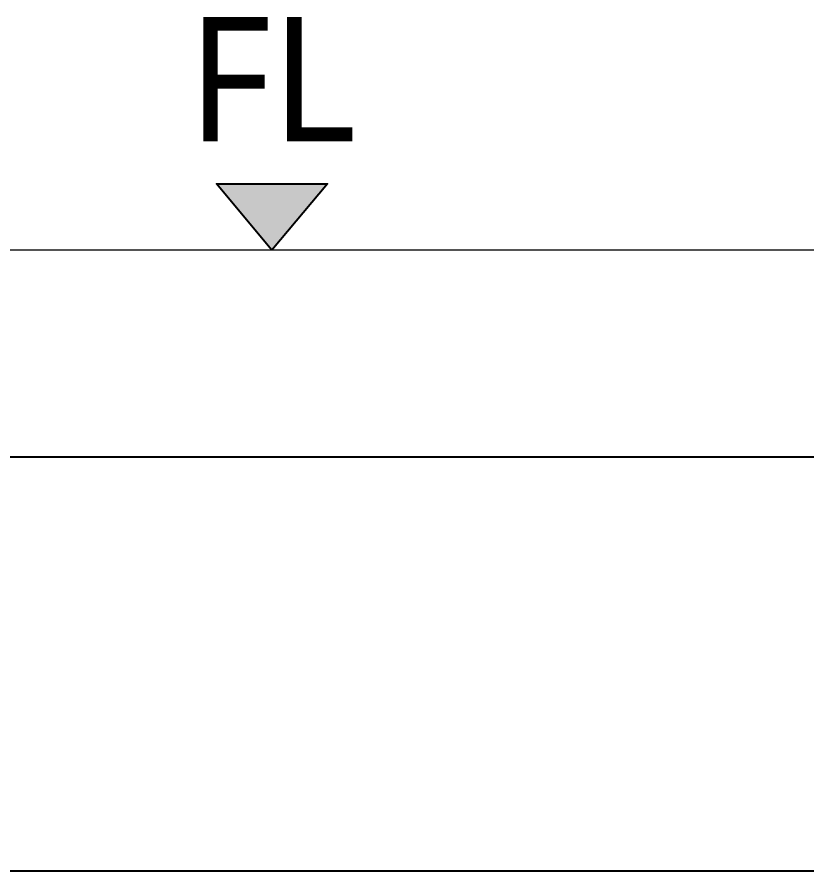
# Model space of a CAD drawing. Header units: millimetres. Extents: x -423835 to -174325, y -1379898 to -1311126.
# Drawn here: x -287355 to -286210, y -1354449 to -1353211 of the extents above; entities that cross this region are included whole.
import ezdxf
from ezdxf.enums import TextEntityAlignment as Align

# ---------------------------------------------------------------- set-up
doc = ezdxf.new("R2010")
doc.units = ezdxf.units.MM
doc.header["$LTSCALE"] = 100
doc.header["$MEASUREMENT"] = 0
doc.layers.get('0').update_dxf_attribs({"linetype": 'CONTINUOUS'})
doc.layers.get('Defpoints').update_dxf_attribs({"color": 153, "linetype": 'CONTINUOUS'})
for name, color, linetype, lineweight in [('A-MKXS-TEXT1', 3, 'CONTINUOUS', 25), ('A-XXXX-FIN2', 6, 'CONTINUOUS', 20), ('A-XXXX-SYMB', 7, 'CONTINUOUS', 25)]:
    doc.layers.add(name, color=color, linetype=linetype, lineweight=lineweight)
doc.styles.add('맑은고딕', font='malgun.ttf')

msp = doc.modelspace()

# ---------------------------------------------------------------- hatches: boundary and pattern name
at = {"layer": 'A-XXXX-SYMB'}
msp.add_hatch(color=256, dxfattribs=at).paths.add_polyline_path([(-286985.9, -1353549.1), (-287066.4, -1353453.1), (-286905.3, -1353453.1)])

# ---------------------------------------------------------------- linework, layer by layer
at = {"color": 3, "ltscale": 2}
msp.add_line((-300992.9, -1354449.1), (-278950.4, -1354449.1), dxfattribs=at)
at = {"layer": 'A-XXXX-FIN2'}
msp.add_line((-281410.4, -1353549.1), (-287585.4, -1353549.1), dxfattribs=at)
at = {"layer": 'A-XXXX-SYMB'}
msp.add_lwpolyline([(-286985.9, -1353549.1), (-287066.4, -1353453.1), (-286905.3, -1353453.1), (-286985.9, -1353549.1)], dxfattribs=at)
at = {"layer": 'Defpoints'}
msp.add_line((-279430.4, -1353849.1), (-300992.9, -1353849.1), dxfattribs=at)

# ---------------------------------------------------------------- texts
at = {"layer": 'A-MKXS-TEXT1', "style": '맑은고딕'}
msp.add_text('FL', height=180, dxfattribs=at).set_placement((-286985.9, -1353391.2), align=Align.CENTER)

doc.saveas('drawing.dxf')
